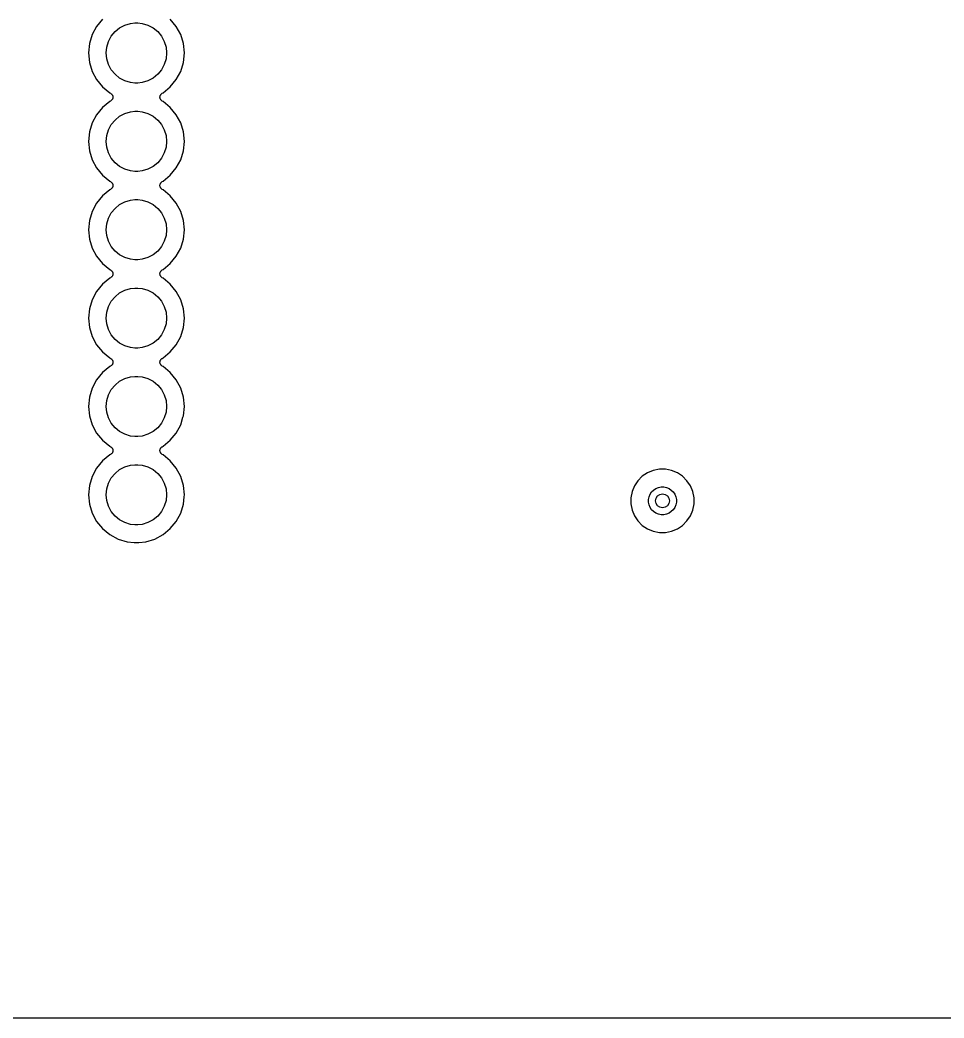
# Model space of a CAD drawing. Extents: x 1.79 to 9.66, y -5.89 to -1.5.
# Drawn here: x 5.249 to 6.295, y -5.892 to -4.763 of the extents above; entities that cross this region are included whole.
import ezdxf

# ---------------------------------------------------------------- set-up
doc = ezdxf.new("R2010")
doc.units = 0
doc.header["$MEASUREMENT"] = 0
doc.layers.add('BLACK', color=7, linetype='CONTINUOUS')

msp = doc.modelspace()

# ---------------------------------------------------------------- linework, layer by layer
at = {"layer": 'BLACK', "linetype": 'CONTINUOUS'}
for p, q in [((5.34254, -4.76183), (5.33579, -4.77005)), ((5.36783, -4.76863), (5.37424, -4.76669)), ((5.37424, -4.76669), (5.37924, -4.7662)), ((5.37924, -4.7662), (5.38258, -4.7662)), ((5.38258, -4.7662), (5.38757, -4.76669)), ((5.38757, -4.76669), (5.39398, -4.76863)), ((5.42602, -4.77005), (5.41927, -4.76183)), ((5.33579, -4.77005), (5.33077, -4.77943)), ((5.3525, -4.78122), (5.35675, -4.77604)), ((5.35675, -4.77604), (5.36192, -4.77179)), ((5.36192, -4.77179), (5.36783, -4.76863)), ((5.39398, -4.76863), (5.39989, -4.77179)), ((5.39989, -4.77179), (5.40506, -4.77604)), ((5.40506, -4.77604), (5.40931, -4.78122)), ((5.43104, -4.77943), (5.42602, -4.77005)), ((5.32769, -4.78961), (5.32664, -4.8002)), ((5.33077, -4.77943), (5.32769, -4.78961)), ((5.3474, -4.79353), (5.34934, -4.78712)), ((5.34934, -4.78712), (5.3525, -4.78122)), ((5.40931, -4.78122), (5.41247, -4.78712)), ((5.41247, -4.78712), (5.41441, -4.79353)), ((5.43412, -4.78961), (5.43104, -4.77943)), ((5.43517, -4.8002), (5.43412, -4.78961)), ((5.32664, -4.8002), (5.32769, -4.81078)), ((5.34674, -4.8002), (5.3474, -4.79353)), ((5.3474, -4.80686), (5.34674, -4.8002)), ((5.41441, -4.79353), (5.41507, -4.8002)), ((5.41507, -4.8002), (5.41441, -4.80686)), ((5.43412, -4.81078), (5.43517, -4.8002)), ((5.32769, -4.81078), (5.33077, -4.82096)), ((5.34934, -4.81327), (5.3474, -4.80686)), ((5.41441, -4.80686), (5.41247, -4.81327)), ((5.43104, -4.82096), (5.43412, -4.81078)), ((5.33077, -4.82096), (5.33579, -4.83034)), ((5.3525, -4.81918), (5.34934, -4.81327)), ((5.35675, -4.82435), (5.3525, -4.81918)), ((5.40931, -4.81918), (5.40506, -4.82435)), ((5.41247, -4.81327), (5.40931, -4.81918)), ((5.42602, -4.83034), (5.43104, -4.82096)), ((5.33579, -4.83034), (5.34254, -4.83857)), ((5.36192, -4.8286), (5.35675, -4.82435)), ((5.36783, -4.83176), (5.36192, -4.8286)), ((5.37424, -4.8337), (5.36783, -4.83176)), ((5.37924, -4.8342), (5.37424, -4.8337)), ((5.38258, -4.8342), (5.37924, -4.8342)), ((5.38757, -4.8337), (5.38258, -4.8342)), ((5.39398, -4.83176), (5.38757, -4.8337)), ((5.39989, -4.8286), (5.39398, -4.83176)), ((5.40506, -4.82435), (5.39989, -4.8286)), ((5.41927, -4.83857), (5.42602, -4.83034)), ((5.34254, -4.83857), (5.35076, -4.84531)), ((5.35076, -4.84531), (5.35165, -4.84579)), ((5.35165, -4.84579), (5.35169, -4.84581)), ((5.35169, -4.84581), (5.35169, -4.84581)), ((5.35169, -4.84581), (5.35169, -4.84581)), ((5.35169, -4.84581), (5.35171, -4.84582)), ((5.35171, -4.84582), (5.3521, -4.84609)), ((5.3521, -4.84609), (5.35249, -4.84636)), ((5.40937, -4.84632), (5.40977, -4.84605)), ((5.40977, -4.84605), (5.41017, -4.84579)), ((5.41017, -4.84579), (5.41105, -4.84531)), ((5.41105, -4.84531), (5.41927, -4.83857)), ((5.35076, -4.85508), (5.34254, -4.86183)), ((5.35165, -4.85461), (5.35076, -4.85508)), ((5.35204, -4.85434), (5.35165, -4.85461)), ((5.35244, -4.85408), (5.35204, -4.85434)), ((5.35245, -4.85407), (5.35244, -4.85408)), ((5.35246, -4.85406), (5.35245, -4.85407)), ((5.35279, -4.85373), (5.35246, -4.85406)), ((5.35249, -4.84636), (5.3525, -4.84637)), ((5.3525, -4.84637), (5.35251, -4.84637)), ((5.35251, -4.84637), (5.35284, -4.84671)), ((5.35313, -4.85339), (5.35279, -4.85373)), ((5.35284, -4.84671), (5.35318, -4.84706)), ((5.35314, -4.85338), (5.35313, -4.85339)), ((5.35315, -4.85338), (5.35314, -4.85338)), ((5.35341, -4.85298), (5.35315, -4.85338)), ((5.35318, -4.84706), (5.35318, -4.84706)), ((5.35318, -4.84706), (5.35319, -4.84707)), ((5.35319, -4.84707), (5.35345, -4.84747)), ((5.35368, -4.85258), (5.35341, -4.85298)), ((5.35345, -4.84747), (5.35371, -4.84787)), ((5.35369, -4.85257), (5.35368, -4.85258)), ((5.35388, -4.85213), (5.35369, -4.85257)), ((5.35369, -4.85257), (5.35369, -4.85257)), ((5.35371, -4.84787), (5.35372, -4.84788)), ((5.35372, -4.84788), (5.35373, -4.84789)), ((5.35373, -4.84789), (5.3539, -4.84833)), ((5.35406, -4.85169), (5.35388, -4.85213)), ((5.3539, -4.84833), (5.35408, -4.84877)), ((5.35407, -4.85166), (5.35406, -4.85168)), ((5.35406, -4.85168), (5.35406, -4.85169)), ((5.35416, -4.8512), (5.35407, -4.85166)), ((5.35408, -4.84877), (5.35408, -4.84879)), ((5.35408, -4.84879), (5.35409, -4.8488)), ((5.35409, -4.8488), (5.35418, -4.84926)), ((5.35426, -4.85073), (5.35416, -4.8512)), ((5.35418, -4.84926), (5.35427, -4.84973)), ((5.35427, -4.84975), (5.35426, -4.85023)), ((5.35426, -4.85023), (5.35426, -4.85071)), ((5.35426, -4.85071), (5.35426, -4.85072)), ((5.35426, -4.85072), (5.35426, -4.85073)), ((5.35427, -4.84973), (5.35427, -4.84974)), ((5.35427, -4.84974), (5.35427, -4.84975)), ((5.40754, -4.85064), (5.40755, -4.85016)), ((5.40754, -4.85065), (5.40754, -4.85064)), ((5.40754, -4.85066), (5.40754, -4.85065)), ((5.40763, -4.85113), (5.40754, -4.85066)), ((5.40755, -4.84966), (5.40765, -4.8492)), ((5.40755, -4.84967), (5.40755, -4.84966)), ((5.40755, -4.84969), (5.40755, -4.84967)), ((5.40755, -4.85016), (5.40755, -4.84969)), ((5.40772, -4.8516), (5.40763, -4.85113)), ((5.40765, -4.8492), (5.40774, -4.84873)), ((5.40773, -4.85161), (5.40772, -4.8516)), ((5.40773, -4.85162), (5.40773, -4.85161)), ((5.40791, -4.85206), (5.40773, -4.85162)), ((5.40774, -4.84873), (5.40775, -4.84872)), ((5.40775, -4.84871), (5.40793, -4.84827)), ((5.40775, -4.84872), (5.40775, -4.84871)), ((5.40809, -4.8525), (5.40791, -4.85206)), ((5.40793, -4.84827), (5.40812, -4.84783)), ((5.40809, -4.85251), (5.40809, -4.8525)), ((5.4081, -4.85252), (5.40809, -4.85251)), ((5.40836, -4.85292), (5.4081, -4.85252)), ((5.40812, -4.84782), (5.40813, -4.84781)), ((5.40812, -4.84783), (5.40812, -4.84782)), ((5.40813, -4.84781), (5.4084, -4.84741)), ((5.40862, -4.85332), (5.40836, -4.85292)), ((5.4084, -4.84741), (5.40866, -4.84702)), ((5.40863, -4.85333), (5.40862, -4.85332)), ((5.40863, -4.85334), (5.40863, -4.85333)), ((5.40896, -4.85367), (5.40863, -4.85334)), ((5.40866, -4.84702), (5.40867, -4.84701)), ((5.40867, -4.84701), (5.40868, -4.847)), ((5.40868, -4.847), (5.40902, -4.84666)), ((5.4093, -4.85402), (5.40896, -4.85367)), ((5.40902, -4.84666), (5.40935, -4.84633)), ((5.40931, -4.85403), (5.4093, -4.85402)), ((5.40932, -4.85403), (5.40931, -4.85403)), ((5.40971, -4.8543), (5.40932, -4.85403)), ((5.40935, -4.84633), (5.40936, -4.84632)), ((5.40936, -4.84632), (5.40937, -4.84632)), ((5.4101, -4.85457), (5.40971, -4.8543)), ((5.41012, -4.85458), (5.4101, -4.85457)), ((5.41017, -4.85461), (5.41012, -4.85458)), ((5.41012, -4.85458), (5.41012, -4.85458)), ((5.41012, -4.85458), (5.41012, -4.85458)), ((5.41105, -4.85508), (5.41017, -4.85461)), ((5.41927, -4.86183), (5.41105, -4.85508)), ((5.34254, -4.86183), (5.33579, -4.87005)), ((5.36192, -4.87179), (5.36783, -4.86863)), ((5.36783, -4.86863), (5.37424, -4.86669)), ((5.37424, -4.86669), (5.37924, -4.8662)), ((5.37924, -4.8662), (5.38258, -4.8662)), ((5.38258, -4.8662), (5.38757, -4.86669)), ((5.38757, -4.86669), (5.39398, -4.86863)), ((5.39398, -4.86863), (5.39989, -4.87179)), ((5.42602, -4.87005), (5.41927, -4.86183)), ((5.33077, -4.87943), (5.32769, -4.88961)), ((5.33579, -4.87005), (5.33077, -4.87943)), ((5.3525, -4.88122), (5.35675, -4.87604)), ((5.35675, -4.87604), (5.36192, -4.87179)), ((5.39989, -4.87179), (5.40506, -4.87604)), ((5.40506, -4.87604), (5.40931, -4.88122)), ((5.43104, -4.87943), (5.42602, -4.87005)), ((5.43412, -4.88961), (5.43104, -4.87943)), ((5.32769, -4.88961), (5.32664, -4.9002)), ((5.3474, -4.89353), (5.34934, -4.88712)), ((5.34934, -4.88712), (5.3525, -4.88122)), ((5.40931, -4.88122), (5.41247, -4.88712)), ((5.41247, -4.88712), (5.41441, -4.89353)), ((5.43517, -4.9002), (5.43412, -4.88961)), ((5.32664, -4.9002), (5.32769, -4.91078)), ((5.34674, -4.9002), (5.3474, -4.89353)), ((5.3474, -4.90686), (5.34674, -4.9002)), ((5.41441, -4.89353), (5.41507, -4.9002)), ((5.41507, -4.9002), (5.41441, -4.90686)), ((5.43412, -4.91078), (5.43517, -4.9002)), ((5.32769, -4.91078), (5.33077, -4.92096)), ((5.34934, -4.91327), (5.3474, -4.90686)), ((5.3525, -4.91918), (5.34934, -4.91327)), ((5.41247, -4.91327), (5.40931, -4.91918)), ((5.41441, -4.90686), (5.41247, -4.91327)), ((5.43104, -4.92096), (5.43412, -4.91078)), ((5.33077, -4.92096), (5.33579, -4.93034)), ((5.35675, -4.92435), (5.3525, -4.91918)), ((5.36192, -4.9286), (5.35675, -4.92435)), ((5.40506, -4.92435), (5.39989, -4.9286)), ((5.40931, -4.91918), (5.40506, -4.92435)), ((5.42602, -4.93034), (5.43104, -4.92096)), ((5.33579, -4.93034), (5.34254, -4.93857)), ((5.36783, -4.93176), (5.36192, -4.9286)), ((5.37424, -4.9337), (5.36783, -4.93176)), ((5.37924, -4.9342), (5.37424, -4.9337)), ((5.38258, -4.9342), (5.37924, -4.9342)), ((5.38757, -4.9337), (5.38258, -4.9342)), ((5.39398, -4.93176), (5.38757, -4.9337)), ((5.39989, -4.9286), (5.39398, -4.93176)), ((5.41927, -4.93857), (5.42602, -4.93034)), ((5.34254, -4.93857), (5.35076, -4.94531)), ((5.35076, -4.94531), (5.35165, -4.94579)), ((5.35165, -4.94579), (5.35169, -4.94581)), ((5.35169, -4.94581), (5.35169, -4.94581)), ((5.35169, -4.94581), (5.35169, -4.94581)), ((5.35169, -4.94581), (5.35171, -4.94582)), ((5.35171, -4.94582), (5.3521, -4.94609)), ((5.3521, -4.94609), (5.35249, -4.94636)), ((5.35249, -4.94636), (5.3525, -4.94637)), ((5.3525, -4.94637), (5.35251, -4.94637)), ((5.35251, -4.94637), (5.35284, -4.94671)), ((5.35284, -4.94671), (5.35318, -4.94706)), ((5.35318, -4.94706), (5.35318, -4.94706)), ((5.35318, -4.94706), (5.35319, -4.94707)), ((5.35319, -4.94707), (5.35345, -4.94747)), ((5.35345, -4.94747), (5.35371, -4.94787)), ((5.40813, -4.94781), (5.4084, -4.94741)), ((5.4084, -4.94741), (5.40866, -4.94702)), ((5.40866, -4.94702), (5.40867, -4.94701)), ((5.40867, -4.94701), (5.40868, -4.947)), ((5.40868, -4.947), (5.40902, -4.94666)), ((5.40902, -4.94666), (5.40935, -4.94633)), ((5.40935, -4.94633), (5.40936, -4.94632)), ((5.40936, -4.94632), (5.40937, -4.94632)), ((5.40937, -4.94632), (5.40977, -4.94605)), ((5.40977, -4.94605), (5.41017, -4.94579)), ((5.41017, -4.94579), (5.41105, -4.94531)), ((5.41105, -4.94531), (5.41927, -4.93857)), ((5.35076, -4.95508), (5.34254, -4.96183)), ((5.35165, -4.95461), (5.35076, -4.95508)), ((5.35204, -4.95434), (5.35165, -4.95461)), ((5.35244, -4.95408), (5.35204, -4.95434)), ((5.35245, -4.95407), (5.35244, -4.95408)), ((5.35246, -4.95406), (5.35245, -4.95407)), ((5.35279, -4.95373), (5.35246, -4.95406)), ((5.35313, -4.95339), (5.35279, -4.95373)), ((5.35314, -4.95338), (5.35313, -4.95339)), ((5.35315, -4.95338), (5.35314, -4.95338)), ((5.35341, -4.95298), (5.35315, -4.95338)), ((5.35368, -4.95258), (5.35341, -4.95298)), ((5.35369, -4.95257), (5.35368, -4.95258)), ((5.35388, -4.95213), (5.35369, -4.95257)), ((5.35369, -4.95257), (5.35369, -4.95257)), ((5.35371, -4.94787), (5.35372, -4.94788)), ((5.35372, -4.94788), (5.35373, -4.94789)), ((5.35373, -4.94789), (5.3539, -4.94833)), ((5.35406, -4.95169), (5.35388, -4.95213)), ((5.3539, -4.94833), (5.35408, -4.94877)), ((5.35407, -4.95166), (5.35406, -4.95168)), ((5.35406, -4.95168), (5.35406, -4.95169)), ((5.35416, -4.9512), (5.35407, -4.95166)), ((5.35408, -4.94877), (5.35408, -4.94879)), ((5.35408, -4.94879), (5.35409, -4.9488)), ((5.35409, -4.9488), (5.35418, -4.94926)), ((5.35426, -4.95073), (5.35416, -4.9512)), ((5.35418, -4.94926), (5.35427, -4.94973)), ((5.35427, -4.94975), (5.35426, -4.95023)), ((5.35426, -4.95023), (5.35426, -4.95071)), ((5.35426, -4.95071), (5.35426, -4.95072)), ((5.35426, -4.95072), (5.35426, -4.95073)), ((5.35427, -4.94973), (5.35427, -4.94974)), ((5.35427, -4.94974), (5.35427, -4.94975)), ((5.40754, -4.95064), (5.40755, -4.95016)), ((5.40754, -4.95065), (5.40754, -4.95064)), ((5.40754, -4.95066), (5.40754, -4.95065)), ((5.40763, -4.95113), (5.40754, -4.95066)), ((5.40755, -4.94966), (5.40765, -4.9492)), ((5.40755, -4.94967), (5.40755, -4.94966)), ((5.40755, -4.94969), (5.40755, -4.94967)), ((5.40755, -4.95016), (5.40755, -4.94969)), ((5.40772, -4.9516), (5.40763, -4.95113)), ((5.40765, -4.9492), (5.40774, -4.94873)), ((5.40773, -4.95161), (5.40772, -4.9516)), ((5.40773, -4.95162), (5.40773, -4.95161)), ((5.40791, -4.95206), (5.40773, -4.95162)), ((5.40774, -4.94873), (5.40775, -4.94872)), ((5.40775, -4.94871), (5.40793, -4.94827)), ((5.40775, -4.94872), (5.40775, -4.94871)), ((5.40809, -4.9525), (5.40791, -4.95206)), ((5.40793, -4.94827), (5.40812, -4.94783)), ((5.40809, -4.95251), (5.40809, -4.9525)), ((5.4081, -4.95252), (5.40809, -4.95251)), ((5.40836, -4.95292), (5.4081, -4.95252)), ((5.40812, -4.94782), (5.40813, -4.94781)), ((5.40812, -4.94783), (5.40812, -4.94782)), ((5.40862, -4.95332), (5.40836, -4.95292)), ((5.40863, -4.95333), (5.40862, -4.95332)), ((5.40863, -4.95334), (5.40863, -4.95333)), ((5.40896, -4.95367), (5.40863, -4.95334)), ((5.4093, -4.95402), (5.40896, -4.95367)), ((5.40931, -4.95403), (5.4093, -4.95402)), ((5.40932, -4.95403), (5.40931, -4.95403)), ((5.40971, -4.9543), (5.40932, -4.95403)), ((5.4101, -4.95457), (5.40971, -4.9543)), ((5.41012, -4.95458), (5.4101, -4.95457)), ((5.41017, -4.95461), (5.41012, -4.95458)), ((5.41012, -4.95458), (5.41012, -4.95458)), ((5.41012, -4.95458), (5.41012, -4.95458)), ((5.41105, -4.95508), (5.41017, -4.95461)), ((5.41927, -4.96183), (5.41105, -4.95508)), ((5.33579, -4.97005), (5.33077, -4.97943)), ((5.34254, -4.96183), (5.33579, -4.97005)), ((5.36192, -4.97179), (5.36783, -4.96863)), ((5.36783, -4.96863), (5.37424, -4.96669)), ((5.37424, -4.96669), (5.37924, -4.9662)), ((5.37924, -4.9662), (5.38258, -4.9662)), ((5.38258, -4.9662), (5.38757, -4.96669)), ((5.38757, -4.96669), (5.39398, -4.96863)), ((5.39398, -4.96863), (5.39989, -4.97179)), ((5.42602, -4.97005), (5.41927, -4.96183)), ((5.43104, -4.97943), (5.42602, -4.97005)), ((5.33077, -4.97943), (5.32769, -4.98961)), ((5.34934, -4.98712), (5.3525, -4.98122)), ((5.3525, -4.98122), (5.35675, -4.97604)), ((5.35675, -4.97604), (5.36192, -4.97179)), ((5.39989, -4.97179), (5.40506, -4.97604)), ((5.40506, -4.97604), (5.40931, -4.98122)), ((5.40931, -4.98122), (5.41247, -4.98712)), ((5.43412, -4.98961), (5.43104, -4.97943)), ((5.32769, -4.98961), (5.32664, -5.0002)), ((5.3474, -4.99353), (5.34934, -4.98712)), ((5.41247, -4.98712), (5.41441, -4.99353)), ((5.43517, -5.0002), (5.43412, -4.98961)), ((5.32664, -5.0002), (5.32769, -5.01078)), ((5.34674, -5.0002), (5.3474, -4.99353)), ((5.3474, -5.00686), (5.34674, -5.0002)), ((5.41441, -4.99353), (5.41507, -5.0002)), ((5.41507, -5.0002), (5.41441, -5.00686)), ((5.43412, -5.01078), (5.43517, -5.0002)), ((5.32769, -5.01078), (5.33077, -5.02096)), ((5.34934, -5.01327), (5.3474, -5.00686)), ((5.3525, -5.01918), (5.34934, -5.01327)), ((5.41247, -5.01327), (5.40931, -5.01918)), ((5.41441, -5.00686), (5.41247, -5.01327)), ((5.43104, -5.02096), (5.43412, -5.01078)), ((5.33077, -5.02096), (5.33579, -5.03034)), ((5.35675, -5.02435), (5.3525, -5.01918)), ((5.36192, -5.0286), (5.35675, -5.02435)), ((5.40506, -5.02435), (5.39989, -5.0286)), ((5.40931, -5.01918), (5.40506, -5.02435)), ((5.42602, -5.03034), (5.43104, -5.02096)), ((5.33579, -5.03034), (5.34254, -5.03857)), ((5.36783, -5.03176), (5.36192, -5.0286)), ((5.37424, -5.0337), (5.36783, -5.03176)), ((5.37924, -5.0342), (5.37424, -5.0337)), ((5.38258, -5.0342), (5.37924, -5.0342)), ((5.38757, -5.0337), (5.38258, -5.0342)), ((5.39398, -5.03176), (5.38757, -5.0337)), ((5.39989, -5.0286), (5.39398, -5.03176)), ((5.41927, -5.03857), (5.42602, -5.03034)), ((5.34254, -5.03857), (5.35076, -5.04531)), ((5.35076, -5.04531), (5.35165, -5.04579)), ((5.35165, -5.04579), (5.35169, -5.04581)), ((5.35169, -5.04581), (5.35169, -5.04581)), ((5.35169, -5.04581), (5.35169, -5.04581)), ((5.35169, -5.04581), (5.35171, -5.04582)), ((5.35171, -5.04582), (5.3521, -5.04609)), ((5.3521, -5.04609), (5.35249, -5.04636)), ((5.35249, -5.04636), (5.3525, -5.04637)), ((5.3525, -5.04637), (5.35251, -5.04637)), ((5.35251, -5.04637), (5.35284, -5.04671)), ((5.35284, -5.04671), (5.35318, -5.04706)), ((5.35318, -5.04706), (5.35318, -5.04706)), ((5.35318, -5.04706), (5.35319, -5.04707)), ((5.35319, -5.04707), (5.35345, -5.04747)), ((5.35345, -5.04747), (5.35371, -5.04787)), ((5.35371, -5.04787), (5.35372, -5.04788)), ((5.35372, -5.04788), (5.35373, -5.04789)), ((5.35373, -5.04789), (5.3539, -5.04832)), ((5.3539, -5.04832), (5.35408, -5.04877)), ((5.35408, -5.04877), (5.35408, -5.04879)), ((5.35408, -5.04879), (5.35409, -5.0488)), ((5.35409, -5.0488), (5.35418, -5.04926)), ((5.35418, -5.04926), (5.35427, -5.04973)), ((5.40755, -5.04966), (5.40765, -5.0492)), ((5.40765, -5.0492), (5.40774, -5.04873)), ((5.40774, -5.04873), (5.40775, -5.04872)), ((5.40775, -5.04871), (5.40793, -5.04827)), ((5.40775, -5.04872), (5.40775, -5.04871)), ((5.40793, -5.04827), (5.40812, -5.04783)), ((5.40812, -5.04782), (5.40813, -5.04781)), ((5.40812, -5.04783), (5.40812, -5.04782)), ((5.40813, -5.04781), (5.4084, -5.04741)), ((5.4084, -5.04741), (5.40866, -5.04702)), ((5.40866, -5.04702), (5.40867, -5.04701)), ((5.40867, -5.04701), (5.40868, -5.047)), ((5.40868, -5.047), (5.40902, -5.04666)), ((5.40902, -5.04666), (5.40935, -5.04633)), ((5.40935, -5.04633), (5.40936, -5.04632)), ((5.40936, -5.04632), (5.40937, -5.04632)), ((5.40937, -5.04632), (5.40977, -5.04605)), ((5.40977, -5.04605), (5.41017, -5.04579)), ((5.41017, -5.04579), (5.41105, -5.04531)), ((5.41105, -5.04531), (5.41927, -5.03857)), ((5.35076, -5.05508), (5.34254, -5.06183)), ((5.35165, -5.05461), (5.35076, -5.05508)), ((5.35204, -5.05434), (5.35165, -5.05461)), ((5.35244, -5.05408), (5.35204, -5.05434)), ((5.35245, -5.05407), (5.35244, -5.05408)), ((5.35246, -5.05406), (5.35245, -5.05407)), ((5.35279, -5.05373), (5.35246, -5.05406)), ((5.35313, -5.05339), (5.35279, -5.05373)), ((5.35314, -5.05338), (5.35313, -5.05339)), ((5.35315, -5.05338), (5.35314, -5.05338)), ((5.35341, -5.05298), (5.35315, -5.05338)), ((5.35368, -5.05258), (5.35341, -5.05298)), ((5.35369, -5.05257), (5.35368, -5.05258)), ((5.35388, -5.05213), (5.35369, -5.05257)), ((5.35369, -5.05257), (5.35369, -5.05257)), ((5.35406, -5.05169), (5.35388, -5.05213)), ((5.35407, -5.05166), (5.35406, -5.05168)), ((5.35406, -5.05168), (5.35406, -5.05169)), ((5.35416, -5.0512), (5.35407, -5.05166)), ((5.35426, -5.05073), (5.35416, -5.0512)), ((5.35427, -5.04975), (5.35426, -5.05023)), ((5.35426, -5.05023), (5.35426, -5.05071)), ((5.35426, -5.05071), (5.35426, -5.05072)), ((5.35426, -5.05072), (5.35426, -5.05073)), ((5.35427, -5.04973), (5.35427, -5.04974)), ((5.35427, -5.04974), (5.35427, -5.04975)), ((5.40754, -5.05064), (5.40755, -5.05016)), ((5.40754, -5.05065), (5.40754, -5.05064)), ((5.40754, -5.05066), (5.40754, -5.05065)), ((5.40763, -5.05113), (5.40754, -5.05066)), ((5.40755, -5.04967), (5.40755, -5.04966)), ((5.40755, -5.04969), (5.40755, -5.04967)), ((5.40755, -5.05016), (5.40755, -5.04969)), ((5.40772, -5.0516), (5.40763, -5.05113)), ((5.40773, -5.05161), (5.40772, -5.0516)), ((5.40773, -5.05162), (5.40773, -5.05161)), ((5.40791, -5.05206), (5.40773, -5.05162)), ((5.40809, -5.0525), (5.40791, -5.05206)), ((5.40809, -5.05251), (5.40809, -5.0525)), ((5.4081, -5.05252), (5.40809, -5.05251)), ((5.40836, -5.05292), (5.4081, -5.05252)), ((5.40862, -5.05332), (5.40836, -5.05292)), ((5.40863, -5.05333), (5.40862, -5.05332)), ((5.40863, -5.05334), (5.40863, -5.05333)), ((5.40896, -5.05367), (5.40863, -5.05334)), ((5.4093, -5.05402), (5.40896, -5.05367)), ((5.40931, -5.05403), (5.4093, -5.05402)), ((5.40932, -5.05403), (5.40931, -5.05403)), ((5.40971, -5.0543), (5.40932, -5.05403)), ((5.4101, -5.05457), (5.40971, -5.0543)), ((5.41012, -5.05458), (5.4101, -5.05457)), ((5.41017, -5.05461), (5.41012, -5.05458)), ((5.41012, -5.05458), (5.41012, -5.05458)), ((5.41012, -5.05458), (5.41012, -5.05458)), ((5.41105, -5.05508), (5.41017, -5.05461)), ((5.41927, -5.06183), (5.41105, -5.05508)), ((5.33579, -5.07005), (5.33077, -5.07943)), ((5.34254, -5.06183), (5.33579, -5.07005)), ((5.35675, -5.07604), (5.36192, -5.07179)), ((5.36192, -5.07179), (5.36783, -5.06863)), ((5.36783, -5.06863), (5.37424, -5.06669)), ((5.37424, -5.06669), (5.37924, -5.0662)), ((5.37924, -5.0662), (5.38258, -5.0662)), ((5.38258, -5.0662), (5.38757, -5.06669)), ((5.38757, -5.06669), (5.39398, -5.06863)), ((5.39398, -5.06863), (5.39989, -5.07179)), ((5.39989, -5.07179), (5.40506, -5.07604)), ((5.42602, -5.07005), (5.41927, -5.06183)), ((5.43104, -5.07943), (5.42602, -5.07005)), ((5.33077, -5.07943), (5.32769, -5.08961)), ((5.34934, -5.08712), (5.3525, -5.08122)), ((5.3525, -5.08122), (5.35675, -5.07604)), ((5.40506, -5.07604), (5.40931, -5.08122)), ((5.40931, -5.08122), (5.41247, -5.08712)), ((5.43412, -5.08961), (5.43104, -5.07943)), ((5.32769, -5.08961), (5.32664, -5.1002)), ((5.34674, -5.1002), (5.3474, -5.09353)), ((5.3474, -5.09353), (5.34934, -5.08712)), ((5.41247, -5.08712), (5.41441, -5.09353)), ((5.41441, -5.09353), (5.41507, -5.1002)), ((5.43517, -5.1002), (5.43412, -5.08961)), ((5.32664, -5.1002), (5.32769, -5.11078)), ((5.3474, -5.10686), (5.34674, -5.1002)), ((5.41507, -5.1002), (5.41441, -5.10686)), ((5.43412, -5.11078), (5.43517, -5.1002)), ((5.32769, -5.11078), (5.33077, -5.12096)), ((5.34934, -5.11327), (5.3474, -5.10686)), ((5.3525, -5.11918), (5.34934, -5.11327)), ((5.41247, -5.11327), (5.40931, -5.11918)), ((5.41441, -5.10686), (5.41247, -5.11327)), ((5.43104, -5.12096), (5.43412, -5.11078)), ((5.33077, -5.12096), (5.33579, -5.13034)), ((5.35675, -5.12435), (5.3525, -5.11918)), ((5.36192, -5.1286), (5.35675, -5.12435)), ((5.40506, -5.12435), (5.39989, -5.1286)), ((5.40931, -5.11918), (5.40506, -5.12435)), ((5.42602, -5.13034), (5.43104, -5.12096)), ((5.33579, -5.13034), (5.34254, -5.13857)), ((5.34254, -5.13857), (5.35076, -5.14531)), ((5.36783, -5.13176), (5.36192, -5.1286)), ((5.37424, -5.1337), (5.36783, -5.13176)), ((5.37924, -5.1342), (5.37424, -5.1337)), ((5.38258, -5.1342), (5.37924, -5.1342)), ((5.38757, -5.1337), (5.38258, -5.1342)), ((5.39398, -5.13176), (5.38757, -5.1337)), ((5.39989, -5.1286), (5.39398, -5.13176)), ((5.41105, -5.14531), (5.41927, -5.13857)), ((5.41927, -5.13857), (5.42602, -5.13034)), ((5.35076, -5.14531), (5.35165, -5.14579)), ((5.35165, -5.14579), (5.35169, -5.14581)), ((5.35169, -5.14581), (5.35169, -5.14581)), ((5.35169, -5.14581), (5.35169, -5.14581)), ((5.35169, -5.14581), (5.35171, -5.14582)), ((5.35171, -5.14582), (5.3521, -5.14609)), ((5.3521, -5.14609), (5.35249, -5.14636)), ((5.35249, -5.14636), (5.3525, -5.14637)), ((5.3525, -5.14637), (5.35251, -5.14637)), ((5.35251, -5.14637), (5.35284, -5.14671)), ((5.35284, -5.14671), (5.35318, -5.14706)), ((5.35318, -5.14706), (5.35318, -5.14706)), ((5.35318, -5.14706), (5.35319, -5.14707)), ((5.35319, -5.14707), (5.35345, -5.14747)), ((5.35345, -5.14747), (5.35371, -5.14787)), ((5.35371, -5.14787), (5.35372, -5.14788)), ((5.35372, -5.14788), (5.35373, -5.14789)), ((5.35373, -5.14789), (5.3539, -5.14833)), ((5.3539, -5.14833), (5.35408, -5.14877)), ((5.35408, -5.14877), (5.35408, -5.14879)), ((5.35408, -5.14879), (5.35409, -5.1488)), ((5.35409, -5.1488), (5.35418, -5.14926)), ((5.35426, -5.15073), (5.35416, -5.1512)), ((5.35418, -5.14926), (5.35427, -5.14973)), ((5.35427, -5.14975), (5.35426, -5.15023)), ((5.35426, -5.15023), (5.35426, -5.15071)), ((5.35426, -5.15071), (5.35426, -5.15072)), ((5.35426, -5.15072), (5.35426, -5.15073)), ((5.35427, -5.14973), (5.35427, -5.14974)), ((5.35427, -5.14974), (5.35427, -5.14975)), ((5.40754, -5.15064), (5.40755, -5.15016)), ((5.40754, -5.15065), (5.40754, -5.15064)), ((5.40754, -5.15066), (5.40754, -5.15065)), ((5.40763, -5.15113), (5.40754, -5.15066)), ((5.40755, -5.14966), (5.40765, -5.1492)), ((5.40755, -5.14967), (5.40755, -5.14966)), ((5.40755, -5.14969), (5.40755, -5.14967)), ((5.40755, -5.15016), (5.40755, -5.14969)), ((5.40772, -5.1516), (5.40763, -5.15113)), ((5.40765, -5.1492), (5.40774, -5.14873)), ((5.40774, -5.14873), (5.40775, -5.14872)), ((5.40775, -5.14871), (5.40793, -5.14827)), ((5.40775, -5.14872), (5.40775, -5.14871)), ((5.40793, -5.14827), (5.40812, -5.14783)), ((5.40812, -5.14782), (5.40813, -5.14781)), ((5.40812, -5.14783), (5.40812, -5.14782)), ((5.40813, -5.14781), (5.4084, -5.14741)), ((5.4084, -5.14741), (5.40866, -5.14702)), ((5.40866, -5.14702), (5.40867, -5.14701)), ((5.40867, -5.14701), (5.40868, -5.147)), ((5.40868, -5.147), (5.40902, -5.14666)), ((5.40902, -5.14666), (5.40935, -5.14633)), ((5.40935, -5.14633), (5.40936, -5.14632)), ((5.40936, -5.14632), (5.40937, -5.14632)), ((5.40937, -5.14632), (5.40977, -5.14605)), ((5.40977, -5.14605), (5.41017, -5.14579)), ((5.41017, -5.14579), (5.41105, -5.14531)), ((5.34254, -5.16183), (5.33579, -5.17005)), ((5.35076, -5.15508), (5.34254, -5.16183)), ((5.35165, -5.15461), (5.35076, -5.15508)), ((5.35204, -5.15434), (5.35165, -5.15461)), ((5.35244, -5.15408), (5.35204, -5.15434)), ((5.35245, -5.15407), (5.35244, -5.15408)), ((5.35246, -5.15406), (5.35245, -5.15407)), ((5.35279, -5.15373), (5.35246, -5.15406)), ((5.35313, -5.15339), (5.35279, -5.15373)), ((5.35314, -5.15338), (5.35313, -5.15339)), ((5.35315, -5.15338), (5.35314, -5.15338)), ((5.35341, -5.15298), (5.35315, -5.15338)), ((5.35368, -5.15258), (5.35341, -5.15298)), ((5.35369, -5.15257), (5.35368, -5.15258)), ((5.35388, -5.15213), (5.35369, -5.15257)), ((5.35369, -5.15257), (5.35369, -5.15257)), ((5.35406, -5.15169), (5.35388, -5.15213)), ((5.35407, -5.15166), (5.35406, -5.15168)), ((5.35406, -5.15168), (5.35406, -5.15169)), ((5.35416, -5.1512), (5.35407, -5.15166)), ((5.40773, -5.15161), (5.40772, -5.1516)), ((5.40773, -5.15162), (5.40773, -5.15161)), ((5.40791, -5.15206), (5.40773, -5.15162)), ((5.40809, -5.1525), (5.40791, -5.15206)), ((5.40809, -5.15251), (5.40809, -5.1525)), ((5.4081, -5.15252), (5.40809, -5.15251)), ((5.40836, -5.15292), (5.4081, -5.15252)), ((5.40862, -5.15332), (5.40836, -5.15292)), ((5.40863, -5.15333), (5.40862, -5.15332)), ((5.40863, -5.15334), (5.40863, -5.15333)), ((5.40896, -5.15367), (5.40863, -5.15334)), ((5.4093, -5.15402), (5.40896, -5.15367)), ((5.40931, -5.15403), (5.4093, -5.15402)), ((5.40932, -5.15403), (5.40931, -5.15403)), ((5.40971, -5.1543), (5.40932, -5.15403)), ((5.4101, -5.15457), (5.40971, -5.1543)), ((5.41012, -5.15458), (5.4101, -5.15457)), ((5.41017, -5.15461), (5.41012, -5.15458)), ((5.41012, -5.15458), (5.41012, -5.15458)), ((5.41012, -5.15458), (5.41012, -5.15458)), ((5.41105, -5.15508), (5.41017, -5.15461)), ((5.41927, -5.16183), (5.41105, -5.15508)), ((5.42602, -5.17005), (5.41927, -5.16183)), ((5.33579, -5.17005), (5.33077, -5.17943)), ((5.35675, -5.17604), (5.36192, -5.17179)), ((5.36192, -5.17179), (5.36783, -5.16863)), ((5.36783, -5.16863), (5.37424, -5.16669)), ((5.37424, -5.16669), (5.37924, -5.1662)), ((5.37924, -5.1662), (5.38258, -5.1662)), ((5.38258, -5.1662), (5.38757, -5.16669)), ((5.38757, -5.16669), (5.39398, -5.16863)), ((5.39398, -5.16863), (5.39989, -5.17179)), ((5.39989, -5.17179), (5.40506, -5.17604)), ((5.43104, -5.17943), (5.42602, -5.17005)), ((5.33077, -5.17943), (5.32769, -5.18961)), ((5.34934, -5.18712), (5.3525, -5.18122)), ((5.3525, -5.18122), (5.35675, -5.17604)), ((5.40506, -5.17604), (5.40931, -5.18122)), ((5.40931, -5.18122), (5.41247, -5.18712)), ((5.43412, -5.18961), (5.43104, -5.17943)), ((5.32769, -5.18961), (5.32664, -5.2002)), ((5.34674, -5.2002), (5.3474, -5.19353)), ((5.3474, -5.19353), (5.34934, -5.18712)), ((5.41247, -5.18712), (5.41441, -5.19353)), ((5.41441, -5.19353), (5.41507, -5.2002)), ((5.43517, -5.2002), (5.43412, -5.18961)), ((5.32664, -5.2002), (5.32769, -5.21078)), ((5.3474, -5.20686), (5.34674, -5.2002)), ((5.34934, -5.21327), (5.3474, -5.20686)), ((5.41441, -5.20686), (5.41247, -5.21327)), ((5.41507, -5.2002), (5.41441, -5.20686)), ((5.43412, -5.21078), (5.43517, -5.2002)), ((5.32769, -5.21078), (5.33077, -5.22096)), ((5.3525, -5.21918), (5.34934, -5.21327)), ((5.41247, -5.21327), (5.40931, -5.21918)), ((5.43104, -5.22096), (5.4336, -5.21252)), ((5.4336, -5.21252), (5.43412, -5.21078)), ((5.4336, -5.21252), (5.4336, -5.21252)), ((5.33077, -5.22096), (5.33579, -5.23034)), ((5.35675, -5.22435), (5.3525, -5.21918)), ((5.36192, -5.2286), (5.35675, -5.22435)), ((5.36783, -5.23176), (5.36192, -5.2286)), ((5.39989, -5.2286), (5.39398, -5.23176)), ((5.40506, -5.22435), (5.39989, -5.2286)), ((5.40931, -5.21918), (5.40506, -5.22435)), ((5.42602, -5.23034), (5.43104, -5.22096)), ((5.33579, -5.23034), (5.34254, -5.23857)), ((5.34254, -5.23857), (5.35076, -5.24531)), ((5.37424, -5.2337), (5.36783, -5.23176)), ((5.37924, -5.2342), (5.37424, -5.2337)), ((5.38258, -5.2342), (5.37924, -5.2342)), ((5.38757, -5.2337), (5.38258, -5.2342)), ((5.39398, -5.23176), (5.38757, -5.2337)), ((5.41105, -5.24531), (5.41927, -5.23857)), ((5.41927, -5.23857), (5.42602, -5.23034)), ((5.35076, -5.24531), (5.35165, -5.24579)), ((5.35165, -5.24579), (5.35169, -5.24581)), ((5.35169, -5.24581), (5.35169, -5.24581)), ((5.35169, -5.24581), (5.35169, -5.24581)), ((5.35169, -5.24581), (5.35171, -5.24582)), ((5.35171, -5.24582), (5.3521, -5.24609)), ((5.3521, -5.24609), (5.35249, -5.24636)), ((5.35249, -5.24636), (5.3525, -5.24637)), ((5.3525, -5.24637), (5.35251, -5.24637)), ((5.35251, -5.24637), (5.35284, -5.24671)), ((5.35284, -5.24671), (5.35318, -5.24706)), ((5.35318, -5.24706), (5.35318, -5.24706)), ((5.35318, -5.24706), (5.35319, -5.24707)), ((5.35319, -5.24707), (5.35345, -5.24747)), ((5.35368, -5.25258), (5.35341, -5.25298)), ((5.35345, -5.24747), (5.35371, -5.24787)), ((5.35369, -5.25257), (5.35368, -5.25258)), ((5.35388, -5.25213), (5.35369, -5.25257)), ((5.35369, -5.25257), (5.35369, -5.25257)), ((5.35371, -5.24787), (5.35372, -5.24788)), ((5.35372, -5.24788), (5.35373, -5.24789)), ((5.35373, -5.24789), (5.3539, -5.24833)), ((5.35406, -5.25169), (5.35388, -5.25213)), ((5.3539, -5.24833), (5.35408, -5.24877)), ((5.35407, -5.25166), (5.35406, -5.25168)), ((5.35406, -5.25168), (5.35406, -5.25169)), ((5.35416, -5.2512), (5.35407, -5.25166)), ((5.35408, -5.24877), (5.35408, -5.24879)), ((5.35408, -5.24879), (5.35409, -5.2488)), ((5.35409, -5.2488), (5.35418, -5.24926)), ((5.35426, -5.25073), (5.35416, -5.2512)), ((5.35418, -5.24926), (5.35427, -5.24973)), ((5.35427, -5.24975), (5.35426, -5.25023)), ((5.35426, -5.25023), (5.35426, -5.25071)), ((5.35426, -5.25071), (5.35426, -5.25072)), ((5.35426, -5.25072), (5.35426, -5.25073)), ((5.35427, -5.24973), (5.35427, -5.24974)), ((5.35427, -5.24974), (5.35427, -5.24975)), ((5.40754, -5.25064), (5.40755, -5.25016)), ((5.40754, -5.25065), (5.40754, -5.25064)), ((5.40754, -5.25066), (5.40754, -5.25065)), ((5.40763, -5.25113), (5.40754, -5.25066)), ((5.40755, -5.24966), (5.40765, -5.2492)), ((5.40755, -5.24967), (5.40755, -5.24966)), ((5.40755, -5.24969), (5.40755, -5.24967)), ((5.40755, -5.25016), (5.40755, -5.24969)), ((5.40772, -5.2516), (5.40763, -5.25113)), ((5.40765, -5.2492), (5.40774, -5.24873)), ((5.40773, -5.25161), (5.40772, -5.2516)), ((5.40773, -5.25162), (5.40773, -5.25161)), ((5.40791, -5.25206), (5.40773, -5.25162)), ((5.40774, -5.24873), (5.40775, -5.24872)), ((5.40775, -5.24871), (5.40793, -5.24827)), ((5.40775, -5.24872), (5.40775, -5.24871)), ((5.40809, -5.2525), (5.40791, -5.25206)), ((5.40793, -5.24827), (5.40812, -5.24783)), ((5.40809, -5.25251), (5.40809, -5.2525)), ((5.4081, -5.25252), (5.40809, -5.25251)), ((5.40836, -5.25292), (5.4081, -5.25252)), ((5.40812, -5.24782), (5.40813, -5.24781)), ((5.40812, -5.24783), (5.40812, -5.24782)), ((5.40813, -5.24781), (5.4084, -5.24741)), ((5.4084, -5.24741), (5.40866, -5.24702)), ((5.40866, -5.24702), (5.40867, -5.24701)), ((5.40867, -5.24701), (5.40868, -5.247)), ((5.40868, -5.247), (5.40902, -5.24666)), ((5.40902, -5.24666), (5.40935, -5.24633)), ((5.40935, -5.24633), (5.40936, -5.24632)), ((5.40936, -5.24632), (5.40937, -5.24632)), ((5.40937, -5.24632), (5.40977, -5.24605)), ((5.40977, -5.24605), (5.41017, -5.24579)), ((5.41017, -5.24579), (5.41105, -5.24531)), ((5.34254, -5.26183), (5.33579, -5.27005)), ((5.35076, -5.25508), (5.34254, -5.26183)), ((5.35165, -5.25461), (5.35076, -5.25508)), ((5.35204, -5.25434), (5.35165, -5.25461)), ((5.35244, -5.25408), (5.35204, -5.25434)), ((5.35245, -5.25407), (5.35244, -5.25408)), ((5.35246, -5.25406), (5.35245, -5.25407)), ((5.35279, -5.25373), (5.35246, -5.25406)), ((5.35313, -5.25339), (5.35279, -5.25373)), ((5.35314, -5.25338), (5.35313, -5.25339)), ((5.35315, -5.25338), (5.35314, -5.25338)), ((5.35341, -5.25298), (5.35315, -5.25338)), ((5.40862, -5.25332), (5.40836, -5.25292)), ((5.40863, -5.25333), (5.40862, -5.25332)), ((5.40863, -5.25334), (5.40863, -5.25333)), ((5.40896, -5.25367), (5.40863, -5.25334)), ((5.4093, -5.25402), (5.40896, -5.25367)), ((5.40931, -5.25403), (5.4093, -5.25402)), ((5.40932, -5.25403), (5.40931, -5.25403)), ((5.40971, -5.2543), (5.40932, -5.25403)), ((5.4101, -5.25457), (5.40971, -5.2543)), ((5.41012, -5.25458), (5.4101, -5.25457)), ((5.41017, -5.25461), (5.41012, -5.25458)), ((5.41012, -5.25458), (5.41012, -5.25458)), ((5.41012, -5.25458), (5.41012, -5.25458)), ((5.41105, -5.25508), (5.41017, -5.25461)), ((5.41927, -5.26183), (5.41105, -5.25508)), ((5.42602, -5.27005), (5.41927, -5.26183)), ((5.33579, -5.27005), (5.33077, -5.27943)), ((5.35675, -5.27604), (5.36192, -5.27179)), ((5.36192, -5.27179), (5.36783, -5.26863)), ((5.36783, -5.26863), (5.37424, -5.26669)), ((5.37424, -5.26669), (5.37924, -5.2662)), ((5.37924, -5.2662), (5.38258, -5.2662)), ((5.38258, -5.2662), (5.38757, -5.26669)), ((5.38757, -5.26669), (5.39398, -5.26863)), ((5.39398, -5.26863), (5.39989, -5.27179)), ((5.39989, -5.27179), (5.40506, -5.27604)), ((5.43104, -5.27943), (5.42602, -5.27005)), ((5.96595, -5.27271), (5.95944, -5.27541)), ((5.97286, -5.27134), (5.96595, -5.27271)), ((5.9799, -5.27134), (5.97286, -5.27134)), ((5.98681, -5.27271), (5.9799, -5.27134)), ((5.99331, -5.27541), (5.98681, -5.27271)), ((5.33077, -5.27943), (5.32769, -5.28961)), ((5.34934, -5.28712), (5.3525, -5.28122)), ((5.3525, -5.28122), (5.35675, -5.27604)), ((5.40506, -5.27604), (5.40931, -5.28122)), ((5.40931, -5.28122), (5.41247, -5.28712)), ((5.43412, -5.28961), (5.43104, -5.27943)), ((5.94861, -5.2843), (5.9447, -5.29015)), ((5.95359, -5.27932), (5.94861, -5.2843)), ((5.95944, -5.27541), (5.95359, -5.27932)), ((5.99917, -5.27932), (5.99331, -5.27541)), ((6.00415, -5.2843), (5.99917, -5.27932)), ((6.00806, -5.29015), (6.00415, -5.2843)), ((5.32769, -5.28961), (5.32664, -5.3002)), ((5.34674, -5.3002), (5.3474, -5.29353)), ((5.3474, -5.29353), (5.34934, -5.28712)), ((5.41247, -5.28712), (5.41441, -5.29353)), ((5.41441, -5.29353), (5.41507, -5.3002)), ((5.43517, -5.3002), (5.43412, -5.28961)), ((5.942, -5.29666), (5.94063, -5.30357)), ((5.9447, -5.29015), (5.942, -5.29666)), ((5.96242, -5.29963), (5.96415, -5.29705)), ((5.96415, -5.29705), (5.96634, -5.29485)), ((5.96634, -5.29485), (5.96892, -5.29313)), ((5.96892, -5.29313), (5.97178, -5.29194)), ((5.97178, -5.29194), (5.97483, -5.29134)), ((5.97483, -5.29134), (5.97793, -5.29134)), ((5.97793, -5.29134), (5.98097, -5.29194)), ((5.98097, -5.29194), (5.98384, -5.29313)), ((5.98384, -5.29313), (5.98642, -5.29485)), ((5.98642, -5.29485), (5.98861, -5.29705)), ((5.98861, -5.29705), (5.99033, -5.29963)), ((6.01075, -5.29666), (6.00806, -5.29015)), ((6.01213, -5.30357), (6.01075, -5.29666)), ((5.32664, -5.3002), (5.32769, -5.31078)), ((5.3474, -5.30686), (5.34674, -5.3002)), ((5.34934, -5.31327), (5.3474, -5.30686)), ((5.41441, -5.30686), (5.41247, -5.31327)), ((5.41507, -5.3002), (5.41441, -5.30686)), ((5.43412, -5.31078), (5.43493, -5.30258)), ((5.43493, -5.30258), (5.43517, -5.3002)), ((5.43493, -5.30258), (5.43493, -5.30258)), ((5.94063, -5.30357), (5.94063, -5.31061)), ((5.96063, -5.30554), (5.96124, -5.30249)), ((5.96063, -5.30864), (5.96063, -5.30554)), ((5.96124, -5.31168), (5.96063, -5.30864)), ((5.96124, -5.30249), (5.96242, -5.29963)), ((5.99033, -5.29963), (5.99152, -5.30249)), ((5.99152, -5.30249), (5.99213, -5.30554)), ((5.99213, -5.30864), (5.99152, -5.31168)), ((5.99213, -5.30554), (5.99213, -5.30864)), ((6.01213, -5.31061), (6.01213, -5.30357)), ((5.32769, -5.31078), (5.33077, -5.32096)), ((5.3525, -5.31918), (5.34934, -5.31327)), ((5.35675, -5.32435), (5.3525, -5.31918)), ((5.40931, -5.31918), (5.40506, -5.32435)), ((5.41247, -5.31327), (5.40931, -5.31918)), ((5.43104, -5.32096), (5.43412, -5.31078)), ((5.94063, -5.31061), (5.942, -5.31751)), ((5.942, -5.31751), (5.9447, -5.32402)), ((5.96242, -5.31455), (5.96124, -5.31168)), ((5.96415, -5.31713), (5.96242, -5.31455)), ((5.96634, -5.31932), (5.96415, -5.31713)), ((5.96892, -5.32104), (5.96634, -5.31932)), ((5.98642, -5.31932), (5.98384, -5.32104)), ((5.98861, -5.31713), (5.98642, -5.31932)), ((5.99033, -5.31455), (5.98861, -5.31713)), ((5.99152, -5.31168), (5.99033, -5.31455)), ((6.00806, -5.32402), (6.01075, -5.31751)), ((6.01075, -5.31751), (6.01213, -5.31061)), ((5.33077, -5.32096), (5.33579, -5.33034)), ((5.33579, -5.33034), (5.34254, -5.33857)), ((5.36192, -5.3286), (5.35675, -5.32435)), ((5.36783, -5.33176), (5.36192, -5.3286)), ((5.37424, -5.3337), (5.36783, -5.33176)), ((5.39398, -5.33176), (5.38757, -5.3337)), ((5.39989, -5.3286), (5.39398, -5.33176)), ((5.40506, -5.32435), (5.39989, -5.3286)), ((5.41927, -5.33857), (5.42602, -5.33034)), ((5.42602, -5.33034), (5.43104, -5.32096)), ((5.9447, -5.32402), (5.94861, -5.32987)), ((5.94861, -5.32987), (5.95359, -5.33485)), ((5.97178, -5.32223), (5.96892, -5.32104)), ((5.97483, -5.32283), (5.97178, -5.32223)), ((5.97793, -5.32283), (5.97483, -5.32283)), ((5.98097, -5.32223), (5.97793, -5.32283)), ((5.98384, -5.32104), (5.98097, -5.32223)), ((5.99917, -5.33485), (6.00415, -5.32987)), ((6.00415, -5.32987), (6.00806, -5.32402)), ((5.34254, -5.33857), (5.35076, -5.34531)), ((5.37924, -5.3342), (5.37424, -5.3337)), ((5.38258, -5.3342), (5.37924, -5.3342)), ((5.38757, -5.3337), (5.38258, -5.3342)), ((5.41105, -5.34531), (5.41927, -5.33857)), ((5.95359, -5.33485), (5.95944, -5.33877)), ((5.95944, -5.33877), (5.96595, -5.34146)), ((5.96595, -5.34146), (5.97286, -5.34283)), ((5.97286, -5.34283), (5.9799, -5.34283)), ((5.9799, -5.34283), (5.98681, -5.34146)), ((5.98681, -5.34146), (5.99331, -5.33877)), ((5.99331, -5.33877), (5.99917, -5.33485)), ((5.35076, -5.34531), (5.36014, -5.35033)), ((5.36014, -5.35033), (5.37032, -5.35342)), ((5.37032, -5.35342), (5.37825, -5.3542)), ((5.37825, -5.3542), (5.38356, -5.3542)), ((5.38356, -5.3542), (5.39149, -5.35342)), ((5.39149, -5.35342), (5.40167, -5.35033)), ((5.40167, -5.35033), (5.41105, -5.34531)), ((9.16614, -5.89245), (2.27921, -5.89245))]:
    msp.add_line(p, q, dxfattribs=at)
at = {"layer": 'BLACK'}
msp.add_circle((5.97638, -5.30709), 0.00787, dxfattribs=at)

doc.saveas('drawing.dxf')
